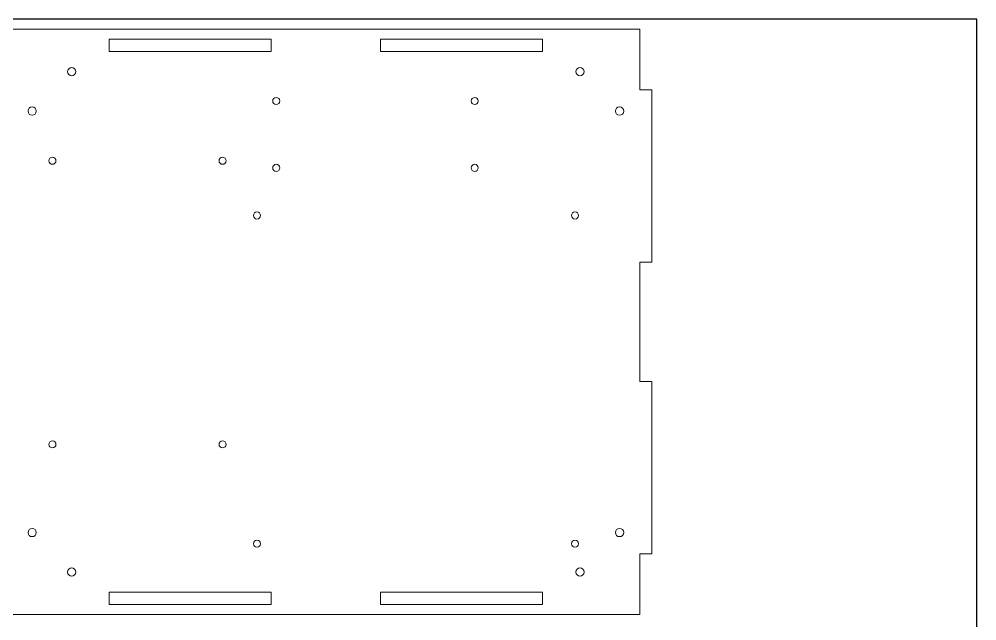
# Model space of a CAD drawing. Header units: millimetres. Extents: x 1097 to 1897, y 219 to 978.
# Drawn here: x 1423.8 to 1896.6, y 421.7 to 718.6 of the extents above; entities that cross this region are included whole.
import ezdxf

# ---------------------------------------------------------------- set-up
doc = ezdxf.new("R2010")
doc.units = ezdxf.units.MM
doc.header["$MEASUREMENT"] = 0
doc.layers.add('Corte', color=1, linetype='Continuous', lineweight=5)
doc.layers.add('Lamina', color=7, linetype='Continuous', plot=False)

msp = doc.modelspace()

# ---------------------------------------------------------------- linework, layer by layer
at = {"layer": 'Corte'}
for points in [[(1414.17, 539.71), (1414.17, 454.73), (1420.18, 454.73), (1420.18, 424.72), (1730.14, 424.72), (1730.14, 454.73), (1736.16, 454.73), (1736.16, 539.71), (1730.14, 539.71), (1730.14, 598.72), (1736.16, 598.72), (1736.16, 683.72), (1730.14, 683.72), (1730.14, 713.71), (1420.18, 713.71), (1420.18, 683.72), (1414.17, 683.72), (1414.17, 598.72), (1420.18, 598.72), (1420.18, 539.71)], [(1468.16, 708.72), (1548.17, 708.72), (1548.17, 702.71), (1468.16, 702.71)], [(1682.16, 702.71), (1602.16, 702.71), (1602.16, 708.72), (1682.16, 708.72)], [(1468.16, 429.74), (1468.16, 435.73), (1548.17, 435.73), (1548.17, 429.74)], [(1602.16, 435.73), (1682.16, 435.73), (1682.16, 429.74), (1602.16, 429.74)]]:
    msp.add_lwpolyline(points, close=True, dxfattribs=at)
for centre, radius in [((1449.67, 692.73), 2.04), ((1700.67, 692.73), 2.04), ((1550.67, 678.23), 1.75), ((1648.67, 678.23), 1.75), ((1430.18, 673.23), 2.04), ((1720.17, 673.23), 2.04), ((1440.17, 648.72), 1.75), ((1524.17, 648.72), 1.75), ((1550.67, 645.23), 1.75), ((1648.67, 645.23), 1.75), ((1541.17, 621.72), 1.75), ((1698.17, 621.72), 1.75), ((1440.17, 508.74), 1.75), ((1524.17, 508.74), 1.75), ((1430.18, 465.24), 2.04), ((1720.17, 465.24), 2.04), ((1541.17, 459.74), 1.75), ((1698.17, 459.74), 1.75), ((1449.67, 445.73), 2.04), ((1700.67, 445.73), 2.04)]:
    msp.add_circle(centre, radius, dxfattribs=at)
at = {"layer": 'Lamina'}
msp.add_lwpolyline([(1096.56, 218.62), (1896.56, 218.62), (1896.56, 718.62), (1096.56, 718.62)], close=True, dxfattribs=at)

doc.saveas('drawing.dxf')
